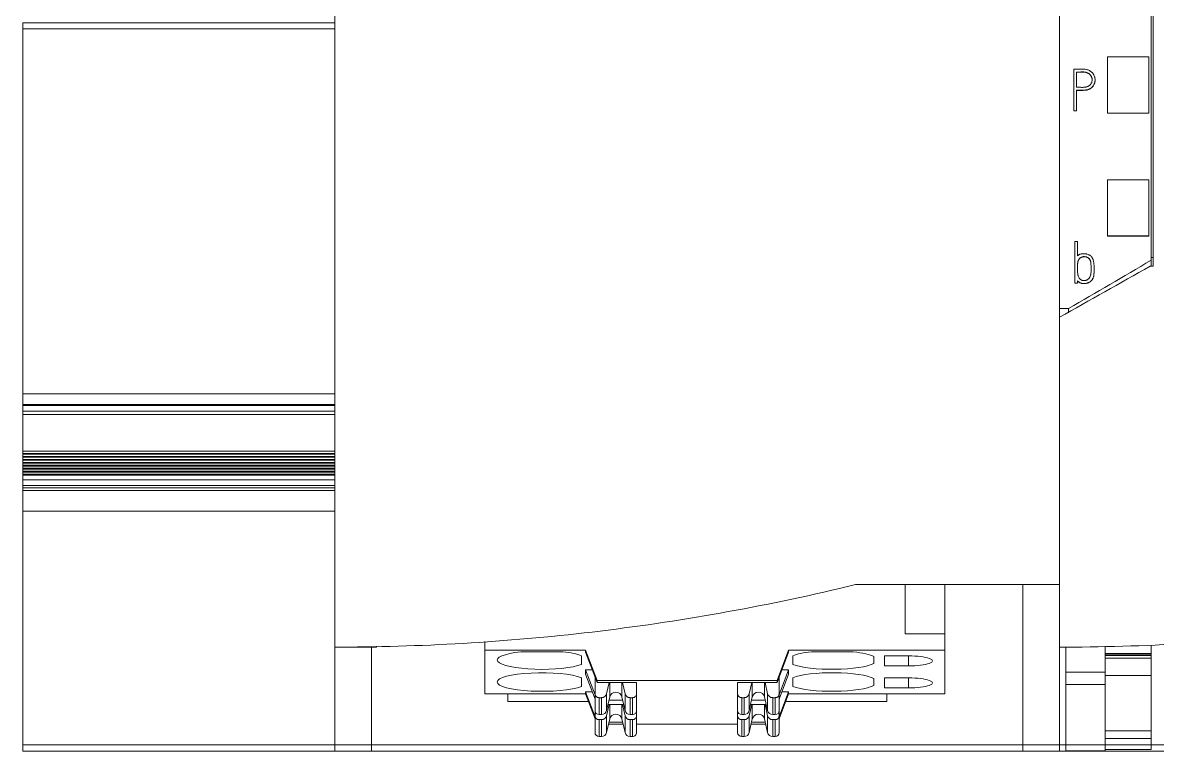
# Model space of a CAD drawing. Header units: millimetres. Extents: x 4134 to 7422, y 1400 to 3585.
# Drawn here: x 5096.4 to 5150.9, y 3225.8 to 3260.8 of the extents above; entities that cross this region are included whole.
import ezdxf

# ---------------------------------------------------------------- set-up
doc = ezdxf.new("R2010")
doc.units = ezdxf.units.MM
doc.layers.add('000-PI-Oprema', color=30, linetype='Continuous', lineweight=5)
doc.layers.add('004-PI-DIN Šina', color=3, linetype='Continuous')

# ---------------------------------------------------------------- blocks, each defined once
blk = doc.blocks.new('IM 155-5 PN ST - 6ES7155-5AA01-0AB0')
at = {"color": 0, "linetype": 'ByBlock', "lineweight": 0, "ltscale": 0.25}
blk.add_lwpolyline([(0, 147.007), (34.8, 147.007), (34.8, 0), (0, 0), (0, 147.007)], dxfattribs=at)
at = {"layer": '000-PI-Oprema', "color": 0, "linetype": 'ByBlock', "lineweight": 0}
for p, q in [((27.395, 8.007), (27.395, 5.643)), ((29.295, 5.643), (29.295, 8.007)), ((33.044, 0), (33.044, 8.016)), ((34.8, 7.957), (34.8, 0)), ((27.395, 5.643), (29.295, 5.643)), ((29.295, 5.643), (29.295, 4.861)), ((0.301, 5.007), (0, 5.007)), ((0.301, 5.007), (0, 5.007)), ((2, 5), (0, 5)), ((0, 4.952), (0, 0)), ((1.756, 5), (1.756, 0)), ((2, 5), (2, 5.046)), ((7.195, 4.861), (7.195, 5.271)), ((12.04, 4.861), (7.195, 4.861)), ((7.195, 4.861), (7.195, 2.769)), ((8.933, 4.78), (10.946, 4.78)), ((11.84, 4.594), (11.84, 4.175)), ((12.04, 4.861), (12.04, 4.769)), ((12.586, 3.394), (12.04, 4.861)), ((12.586, 3.302), (12.04, 4.769)), ((21.79, 4.861), (21.244, 3.394)), ((21.79, 4.769), (21.244, 3.302)), ((21.79, 4.861), (21.79, 4.769)), ((29.295, 4.861), (21.79, 4.861)), ((21.99, 4.175), (21.99, 4.594)), ((22.883, 4.78), (24.896, 4.78)), ((25.89, 4.549), (25.89, 4.221)), ((26.4, 4.582), (26.4, 4.104)), ((27.55, 4.582), (26.4, 4.582)), ((27.55, 4.582), (27.55, 4.104)), ((29.295, 4.861), (29.295, 2.769)), ((12.04, 3.917), (12.49, 2.707)), ((12.04, 3.917), (12.04, 3.713)), ((12.357, 3.917), (12.04, 3.917)), ((21.34, 2.707), (21.79, 3.917)), ((21.79, 3.917), (21.472, 3.917)), ((21.79, 3.917), (21.79, 3.713)), ((26.4, 4.104), (27.55, 4.104)), ((11.84, 3.538), (11.84, 3.119)), ((12.49, 2.504), (12.04, 3.713)), ((12.49, 3.56), (12.49, 2.773)), ((21.244, 3.394), (12.586, 3.394)), ((12.586, 3.394), (12.586, 3.302)), ((14.49, 3.302), (12.586, 3.302)), ((13.048, 2.769), (13.169, 3.302)), ((13.197, 2.612), (13.197, 3.302)), ((13.782, 2.612), (13.782, 3.302)), ((13.81, 3.302), (13.931, 2.769)), ((14.49, 3.281), (14.49, 3.302)), ((14.49, 2.773), (14.49, 3.281)), ((21.244, 3.302), (19.34, 3.302)), ((19.34, 3.302), (19.34, 3.281)), ((19.34, 2.773), (19.34, 3.281)), ((20.019, 3.302), (19.898, 2.769)), ((20.047, 2.612), (20.047, 3.302)), ((20.632, 2.612), (20.632, 3.302)), ((20.781, 2.769), (20.66, 3.302)), ((21.244, 3.394), (21.244, 3.302)), ((21.79, 3.713), (21.34, 2.504)), ((21.34, 3.56), (21.34, 2.773)), ((21.99, 3.538), (21.99, 3.119)), ((25.89, 3.164), (25.89, 3.492)), ((26.4, 3.526), (26.4, 3.048)), ((27.55, 3.526), (26.4, 3.526)), ((27.55, 3.526), (27.55, 3.048)), ((12.04, 2.769), (7.195, 2.769)), ((8.3, 2.4), (8.3, 2.769)), ((12.04, 2.861), (12.49, 1.651)), ((12.04, 2.861), (12.04, 2.769)), ((12.357, 2.861), (12.04, 2.861)), ((12.49, 1.56), (12.04, 2.769)), ((12.49, 1.962), (12.49, 2.773)), ((13.048, 1.958), (13.048, 2.769)), ((13.931, 1.958), (13.931, 2.769)), ((14.49, 1.962), (14.49, 2.773)), ((19.34, 1.962), (19.34, 2.773)), ((19.898, 1.958), (19.898, 2.769)), ((20.781, 1.958), (20.781, 2.769)), ((21.34, 1.651), (21.79, 2.861)), ((21.34, 1.962), (21.34, 2.773)), ((21.79, 2.769), (21.34, 1.56)), ((21.79, 2.861), (21.472, 2.861)), ((21.79, 2.861), (21.79, 2.769)), ((29.295, 2.769), (21.79, 2.769)), ((26.4, 3.048), (27.55, 3.048)), ((26.5, 2.4), (26.5, 2.769)), ((8.3, 2.4), (12.177, 2.4)), ((12.69, 1.766), (12.69, 2.577)), ((12.69, 2.577), (12.804, 2.577)), ((12.804, 1.766), (12.804, 2.577)), ((13.048, 1.958), (13.197, 2.612)), ((13.048, 1.712), (13.169, 2.246)), ((13.865, 2.246), (13.114, 2.246)), ((13.16, 2.45), (13.819, 2.45)), ((13.197, 2.246), (13.197, 1.556)), ((13.782, 2.612), (13.931, 1.958)), ((13.782, 2.246), (13.782, 1.556)), ((13.81, 2.246), (13.931, 1.712)), ((14.175, 1.766), (14.175, 2.577)), ((14.175, 2.577), (14.29, 2.577)), ((14.29, 1.766), (14.29, 2.577)), ((19.654, 2.577), (19.54, 2.577)), ((19.54, 1.766), (19.54, 2.577)), ((19.654, 1.766), (19.654, 2.577)), ((20.047, 2.612), (19.898, 1.958)), ((20.019, 2.246), (19.898, 1.712)), ((20.716, 2.246), (19.964, 2.246)), ((20.01, 2.45), (20.669, 2.45)), ((20.047, 2.246), (20.047, 1.556)), ((20.781, 1.958), (20.632, 2.612)), ((20.632, 2.246), (20.632, 1.556)), ((20.781, 1.712), (20.66, 2.246)), ((21.025, 1.766), (21.025, 2.577)), ((21.14, 2.577), (21.025, 2.577)), ((21.14, 1.766), (21.14, 2.577)), ((21.652, 2.4), (26.5, 2.4)), ((12.49, 1.962), (12.49, 1.716)), ((12.49, 1.716), (12.49, 0.906)), ((12.69, 1.766), (12.804, 1.766)), ((13.048, 1.712), (13.048, 0.902)), ((13.931, 1.712), (13.931, 0.902)), ((14.175, 1.766), (14.29, 1.766)), ((14.49, 1.716), (14.49, 1.962)), ((14.49, 1.716), (14.49, 0.906)), ((19.34, 1.716), (19.34, 1.962)), ((19.34, 1.716), (19.34, 0.906)), ((19.654, 1.766), (19.54, 1.766)), ((19.898, 1.712), (19.898, 0.902)), ((20.781, 1.712), (20.781, 0.902)), ((21.14, 1.766), (21.025, 1.766)), ((21.34, 1.962), (21.34, 1.716)), ((21.34, 1.716), (21.34, 0.906)), ((12.69, 1.521), (12.804, 1.521)), ((12.69, 1.521), (12.69, 0.71)), ((12.804, 1.521), (12.804, 0.71)), ((13.048, 0.902), (13.197, 1.556)), ((13.84, 1.302), (13.139, 1.302)), ((13.16, 1.393), (13.819, 1.393)), ((13.782, 1.556), (13.931, 0.902)), ((14.175, 1.521), (14.29, 1.521)), ((14.175, 1.521), (14.175, 0.71)), ((14.29, 1.521), (14.29, 0.71)), ((19.34, 1.302), (14.49, 1.302)), ((19.654, 1.521), (19.54, 1.521)), ((19.54, 1.521), (19.54, 0.71)), ((19.654, 1.521), (19.654, 0.71)), ((20.047, 1.556), (19.898, 0.902)), ((20.69, 1.302), (19.989, 1.302)), ((20.01, 1.393), (20.669, 1.393)), ((20.781, 0.902), (20.632, 1.556)), ((21.14, 1.521), (21.025, 1.521)), ((21.025, 1.521), (21.025, 0.71)), ((21.14, 1.521), (21.14, 0.71)), ((12.69, 0.71), (12.804, 0.71)), ((14.175, 0.71), (14.29, 0.71)), ((19.654, 0.71), (19.54, 0.71)), ((21.14, 0.71), (21.025, 0.71)), ((1.756, 0), (0, 0)), ((33.044, 0), (1.756, 0)), ((34.8, 0), (33.044, 0))]:
    blk.add_line(p, q, dxfattribs=at)
for centre, major_axis, ratio, start_param, end_param in [((9.94, 4.385), (-2.15, 0), 0.207912, 5.199431, 8.937736), ((9.94, 4.385), (-2.15, 0), 0.207912, 3.628635, 4.225347), ((23.89, 4.385), (-2.15, 0), 0.207912, 5.199431, 5.796143), ((23.89, 4.385), (-2.15, 0), 0.207912, 3.517343, 4.225347), ((27.55, 4.343), (1.15, 0), 0.207912, 4.712389, 7.853982), ((23.89, 4.385), (-2.15, 0), 0.207912, 0.487042, 2.765842), ((9.94, 3.328), (-2.15, 0), 0.207912, 3.628635, 8.937736), ((23.89, 3.328), (2.15, 0), 0.207912, 0.37575, 2.65455), ((27.55, 3.287), (1.15, 0), 0.207912, 4.712389, 7.853982), ((12.69, 2.773), (-0.2, 0), 0.978148, 0, 1.570796), ((12.804, 2.822), (-0.25, 0), 0.978148, 1.570796, 2.923426), ((13.49, 2.549), (0.3, 0), 0.978148, 0.218166, 2.923426), ((14.175, 2.822), (-0.25, 0), 0.978148, 0.218166, 1.570796), ((14.29, 2.773), (-0.2, 0), 0.978148, 1.570796, 3.141593), ((19.54, 2.773), (0.2, 0), 0.978148, 3.141593, 4.712389), ((19.654, 2.822), (0.25, 0), 0.978148, 4.712389, 6.065019), ((20.34, 2.549), (-0.3, 0), 0.978148, 3.359759, 6.065019), ((21.025, 2.822), (0.25, 0), 0.978148, 3.359759, 4.712389), ((21.14, 2.773), (0.2, 0), 0.978148, 4.712389, 6.283185), ((23.89, 3.328), (2.15, 0), 0.207912, 3.628635, 5.907435), ((12.69, 1.962), (-0.2, 0), 0.978148, 0, 1.570796), ((12.69, 1.716), (-0.2, 0), 0.978148, 0, 1.570796), ((12.804, 2.011), (-0.25, 0), 0.978148, 1.570796, 2.923426), ((12.804, 1.765), (-0.25, 0), 0.978148, 1.570796, 2.923426), ((13.49, 1.492), (0.3, 0), 0.978148, 0.218166, 2.923426), ((14.175, 2.011), (-0.25, 0), 0.978148, 0.218166, 1.570796), ((14.175, 1.765), (-0.25, 0), 0.978148, 0.218166, 1.570796), ((14.29, 1.962), (-0.2, 0), 0.978148, 1.570796, 3.141593), ((14.29, 1.716), (-0.2, 0), 0.978148, 1.570796, 3.141593), ((19.54, 1.962), (0.2, 0), 0.978148, 3.141593, 4.712389), ((19.54, 1.716), (0.2, 0), 0.978148, 3.141593, 4.712389), ((19.654, 2.011), (0.25, 0), 0.978148, 4.712389, 6.065019), ((19.654, 1.765), (0.25, 0), 0.978148, 4.712389, 6.065019), ((20.34, 1.492), (-0.3, 0), 0.978148, 3.359759, 6.065019), ((21.025, 2.011), (0.25, 0), 0.978148, 3.359759, 4.712389), ((21.025, 1.765), (0.25, 0), 0.978148, 3.359759, 4.712389), ((21.14, 1.962), (0.2, 0), 0.978148, 4.712389, 6.283185), ((21.14, 1.716), (0.2, 0), 0.978148, 4.712389, 6.283185), ((12.69, 0.906), (-0.2, 0), 0.978148, 0, 1.570796), ((12.804, 0.954), (-0.25, 0), 0.978148, 1.570796, 2.923426), ((14.175, 0.954), (-0.25, 0), 0.978148, 0.218166, 1.570796), ((14.29, 0.906), (-0.2, 0), 0.978148, 1.570796, 3.141593), ((19.54, 0.906), (0.2, 0), 0.978148, 3.141593, 4.712389), ((19.654, 0.954), (0.25, 0), 0.978148, 4.712389, 6.065019), ((21.025, 0.954), (0.25, 0), 0.978148, 3.359759, 4.712389), ((21.14, 0.906), (0.2, 0), 0.978148, 4.712389, 6.283185)]:
    blk.add_ellipse(centre, major_axis=major_axis, ratio=ratio, start_param=start_param, end_param=end_param, dxfattribs=at)
for points, knots in [([(34.8, 8.007), (34.8, 8.859), (34.8, 10.524), (34.8, 12.857), (34.8, 14.973), (34.8, 17.743), (34.8, 21.643), (34.8, 27.557), (34.8, 37.017), (34.8, 50.127), (34.8, 67.357), (34.8, 85.999), (34.8, 103.048), (34.8, 118.245), (34.8, 128.598), (34.8, 136.94), (34.8, 141.966), (34.8, 145.414), (34.8, 147.007)], [0, 0, 0, 0, 0.018357, 0.035822, 0.050221, 0.063898, 0.09543, 0.134182, 0.191169, 0.299064, 0.416456, 0.562341, 0.701008, 0.784589, 0.890964, 0.925157, 0.965428, 1, 1, 1, 1]), ([(25, 8.007), (22.971, 7.513), (20.935, 7.08), (16.848, 6.338), (12.747, 5.717), (8.616, 5.338), (4.47, 5.081), (2.389, 5.013), (0.301, 5.007)], [0, 0, 0, 0, 0.25, 0.25, 0.5, 0.75, 0.75, 1, 1, 1, 1])]:
    blk.add_open_spline(points, degree=3, knots=knots, dxfattribs=at)
for points, degree in [([(34.8, 8.007), (25, 8.007)], 1), ([(0.301, 5.007), (0.301, 5.007), (0.301, 5.007), (0.301, 5.007)], 3)]:
    blk.add_open_spline(points, degree=degree, dxfattribs=at)
blk = doc.blocks.new('S7-1500 DI HF - 6ES7521-1BL00-0AB0')
at = {"layer": '000-PI-Oprema', "color": 0, "linetype": 'ByBlock', "lineweight": 0}
for p, q in [((0, 134.681), (0, 21.262)), ((4.4, 132.4), (4.4, 23.585)), ((2.3, 30.655), (2.3, 33.356)), ((4.3, 33.356), (2.3, 33.356)), ((4.3, 30.655), (4.3, 33.356)), ((0.684, 32.772), (0.684, 30.771)), ((0.826, 31.895), (0.826, 32.631)), ((1.711, 32.244), (1.711, 32.25)), ((0.826, 30.771), (0.826, 31.753)), ((0.684, 30.771), (0.826, 30.771)), ((0.684, 30.771), (0.684, 30.764)), ((0.826, 30.771), (0.826, 30.764)), ((2.3, 30.65), (2.3, 30.655)), ((4.3, 30.655), (2.3, 30.655)), ((4.3, 30.65), (2.3, 30.65)), ((4.3, 30.65), (4.3, 30.655)), ((2.3, 24.753), (2.3, 27.454)), ((4.3, 27.454), (2.3, 27.454)), ((4.3, 24.753), (4.3, 27.454)), ((2.3, 24.75), (2.3, 24.753)), ((4.3, 24.753), (2.3, 24.753)), ((4.3, 24.75), (2.3, 24.75)), ((4.3, 24.75), (4.3, 24.753)), ((0.733, 22.486), (0.733, 24.486)), ((0.733, 24.486), (0.872, 24.486)), ((0.872, 24.486), (0.872, 23.791)), ((4.5, 23.714), (4.4, 23.714)), ((4.4, 23.585), (4.4, 23.299)), ((1.662, 23.111), (1.662, 23.117)), ((4.35, 23.299), (4.5, 23.299)), ((0.872, 22.486), (0.733, 22.486)), ((0.872, 22.605), (0.872, 22.486)), ((0, 21.262), (0, 20.893)), ((0.44, 21.262), (0, 21.262)), ((0.44, 21.059), (0.44, 21.262)), ((0.301, 5), (0, 5)), ((0, 4.919), (0, 0)), ((0.3, 4.988), (0.3, 3.795)), ((2.2, 5.049), (2.2, 3.795)), ((4.4, 4.701), (4.4, 5.066)), ((2.2, 4.701), (4.4, 4.701)), ((4.4, 4.671), (2.2, 4.671)), ((4.4, 4.665), (2.2, 4.665)), ((4.4, 4.6), (2.2, 4.6)), ((4.4, 4.463), (2.2, 4.463)), ((4.4, 4.665), (4.4, 4.671)), ((4.4, 4.6), (4.4, 4.665)), ((4.4, 4.6), (4.4, 4.463)), ((4.4, 4.463), (4.4, 3.638)), ((0.3, 3.209), (0.3, 3.795)), ((2.2, 3.795), (0.3, 3.795)), ((2.2, 3.209), (2.2, 3.795)), ((4.4, 3.638), (2.2, 3.638)), ((4.4, 3.638), (4.4, 0.973)), ((2.2, 3.209), (0.3, 3.209)), ((4.4, 0.973), (2.2, 0.973)), ((2.2, 0.606), (2.2, 0.076)), ((4.4, 0.606), (2.2, 0.606)), ((4.4, 0.973), (4.4, 0.606)), ((4.4, 0.606), (4.4, 0.076)), ((30.4, 0), (-0.859, 0)), ((1.941, 0), (0, 0)), ((0.3, 0.012), (2.2, 0.012)), ((2.2, 0.012), (0.3, 0.012)), ((2.2, 0.076), (4.4, 0.076)), ((4.4, 0.076), (2.2, 0.076)), ((4.4, 0.076), (4.4, 0.076))]:
    blk.add_line(p, q, dxfattribs=at)
for points, knots in [([(4.5, 132.586), (4.5, 129.542), (4.5, 119.972), (4.5, 105.802), (4.5, 91.235), (4.5, 77.025), (4.5, 62.731), (4.5, 47.245), (4.5, 34.605), (4.5, 26.64), (4.5, 23.299)], [0, 0, 0, 0, 0.083934, 0.263736, 0.389889, 0.484142, 0.653794, 0.78188, 0.908517, 1, 1, 1, 1]), ([(0.826, 31.753), (0.877, 31.753), (0.929, 31.754), (1.032, 31.753), (1.084, 31.752), (1.161, 31.754), (1.187, 31.755), (1.226, 31.758), (1.239, 31.76), (1.265, 31.763), (1.277, 31.765), (1.316, 31.772), (1.341, 31.778), (1.39, 31.794), (1.414, 31.804), (1.449, 31.821), (1.46, 31.827), (1.483, 31.841), (1.493, 31.847), (1.525, 31.87), (1.545, 31.886), (1.573, 31.913), (1.583, 31.922), (1.6, 31.941), (1.608, 31.951), (1.632, 31.982), (1.645, 32.004), (1.663, 32.038), (1.668, 32.05), (1.679, 32.074), (1.683, 32.086), (1.695, 32.123), (1.701, 32.148), (1.707, 32.187), (1.708, 32.199), (1.71, 32.225), (1.711, 32.239), (1.711, 32.277), (1.709, 32.303), (1.703, 32.341), (1.7, 32.354), (1.695, 32.38), (1.691, 32.392), (1.68, 32.429), (1.67, 32.453), (1.653, 32.488), (1.647, 32.499), (1.634, 32.522), (1.627, 32.533), (1.605, 32.565), (1.589, 32.585), (1.553, 32.622), (1.534, 32.64), (1.503, 32.664), (1.493, 32.671), (1.471, 32.685), (1.46, 32.692), (1.426, 32.711), (1.403, 32.721), (1.366, 32.735), (1.354, 32.739), (1.329, 32.746), (1.316, 32.749), (1.253, 32.764), (1.202, 32.769), (1.125, 32.773), (1.099, 32.774), (1.047, 32.774), (0.995, 32.774), (0.943, 32.773), (0.892, 32.772), (0.814, 32.772), (0.736, 32.772), (0.684, 32.772)], [0, 0, 0, 0, 0.0625, 0.0625, 0.125, 0.125, 0.15625, 0.15625, 0.171875, 0.171875, 0.1875, 0.1875, 0.21875, 0.21875, 0.25, 0.25, 0.265625, 0.265625, 0.28125, 0.28125, 0.3125, 0.3125, 0.328125, 0.328125, 0.34375, 0.34375, 0.375, 0.375, 0.390625, 0.390625, 0.40625, 0.40625, 0.4375, 0.4375, 0.453125, 0.453125, 0.46875, 0.46875, 0.5, 0.5, 0.515625, 0.515625, 0.53125, 0.53125, 0.5625, 0.5625, 0.578125, 0.578125, 0.59375, 0.59375, 0.625, 0.625, 0.65625, 0.65625, 0.671875, 0.671875, 0.6875, 0.6875, 0.71875, 0.71875, 0.734375, 0.734375, 0.75, 0.75, 0.8125, 0.8125, 0.84375, 0.84375, 0.875, 0.90625, 0.90625, 0.9375, 1, 1, 1, 1]), ([(0.826, 32.631), (0.865, 32.631), (0.903, 32.631), (0.961, 32.631), (0.981, 32.631), (1.019, 32.631), (1.039, 32.632), (1.097, 32.633), (1.136, 32.634), (1.194, 32.63), (1.213, 32.628), (1.251, 32.621), (1.27, 32.617), (1.299, 32.608), (1.308, 32.605), (1.327, 32.598), (1.336, 32.594), (1.363, 32.582), (1.381, 32.573), (1.406, 32.557), (1.414, 32.551), (1.43, 32.539), (1.438, 32.533), (1.46, 32.513), (1.474, 32.499), (1.493, 32.476), (1.499, 32.468), (1.51, 32.452), (1.515, 32.443), (1.53, 32.417), (1.539, 32.399), (1.549, 32.371), (1.552, 32.362), (1.558, 32.343), (1.56, 32.333), (1.566, 32.304), (1.568, 32.284), (1.569, 32.254), (1.569, 32.244), (1.568, 32.224), (1.568, 32.214), (1.564, 32.185), (1.559, 32.165), (1.55, 32.137), (1.547, 32.128), (1.539, 32.109), (1.535, 32.1), (1.521, 32.074), (1.51, 32.057), (1.492, 32.034), (1.486, 32.026), (1.472, 32.011), (1.465, 32.004), (1.443, 31.984), (1.427, 31.972), (1.401, 31.957), (1.393, 31.952), (1.375, 31.942), (1.366, 31.938), (1.339, 31.926), (1.32, 31.919), (1.291, 31.912), (1.281, 31.909), (1.262, 31.905), (1.252, 31.904), (1.222, 31.9), (1.202, 31.898), (1.163, 31.895), (1.143, 31.895), (1.103, 31.894), (1.064, 31.894), (1.024, 31.895), (0.984, 31.895), (0.965, 31.895), (0.905, 31.895), (0.865, 31.895), (0.826, 31.895)], [0, 0, 0, 0, 0.0625, 0.0625, 0.09375, 0.09375, 0.125, 0.125, 0.1875, 0.1875, 0.21875, 0.21875, 0.25, 0.25, 0.265625, 0.265625, 0.28125, 0.28125, 0.3125, 0.3125, 0.328125, 0.328125, 0.34375, 0.34375, 0.375, 0.375, 0.390625, 0.390625, 0.40625, 0.40625, 0.4375, 0.4375, 0.453125, 0.453125, 0.46875, 0.46875, 0.5, 0.5, 0.515625, 0.515625, 0.53125, 0.53125, 0.5625, 0.5625, 0.578125, 0.578125, 0.59375, 0.59375, 0.625, 0.625, 0.640625, 0.640625, 0.65625, 0.65625, 0.6875, 0.6875, 0.703125, 0.703125, 0.71875, 0.71875, 0.75, 0.75, 0.765625, 0.765625, 0.78125, 0.78125, 0.8125, 0.8125, 0.84375, 0.84375, 0.875, 0.90625, 0.90625, 0.9375, 0.9375, 1, 1, 1, 1]), ([(1.569, 32.244), (1.569, 32.247), (1.569, 32.25), (1.569, 32.263), (1.568, 32.273), (1.566, 32.293), (1.565, 32.303), (1.559, 32.332), (1.554, 32.351), (1.544, 32.379), (1.54, 32.389), (1.532, 32.407), (1.519, 32.433), (1.502, 32.458), (1.484, 32.481), (1.477, 32.489), (1.463, 32.503), (1.456, 32.51), (1.434, 32.53), (1.418, 32.542), (1.394, 32.558), (1.385, 32.563), (1.368, 32.573), (1.359, 32.578), (1.332, 32.59), (1.314, 32.598), (1.276, 32.609), (1.256, 32.614), (1.217, 32.621), (1.198, 32.623), (1.139, 32.628), (1.1, 32.627), (1.041, 32.626), (1.022, 32.625), (0.982, 32.624), (0.963, 32.624), (0.904, 32.624), (0.865, 32.625), (0.826, 32.625)], [0, 0, 0, 0, 0.009533, 0.009533, 0.040485, 0.040485, 0.071437, 0.071437, 0.133342, 0.133342, 0.164294, 0.164294, 0.195246, 0.25715, 0.25715, 0.288102, 0.288102, 0.319054, 0.319054, 0.380958, 0.380958, 0.41191, 0.41191, 0.442862, 0.442862, 0.504767, 0.504767, 0.566671, 0.566671, 0.628575, 0.628575, 0.752383, 0.752383, 0.814287, 0.814287, 0.876192, 0.876192, 1, 1, 1, 1]), ([(1.711, 32.245), (1.711, 32.219), (1.709, 32.194), (1.703, 32.157), (1.701, 32.144), (1.695, 32.119), (1.691, 32.106), (1.68, 32.069), (1.67, 32.045), (1.646, 31.999), (1.633, 31.977), (1.609, 31.946), (1.601, 31.936), (1.583, 31.917), (1.574, 31.907), (1.546, 31.881), (1.526, 31.864), (1.494, 31.842), (1.483, 31.835), (1.461, 31.821), (1.45, 31.815), (1.415, 31.798), (1.391, 31.788), (1.354, 31.776), (1.341, 31.772), (1.316, 31.766), (1.303, 31.763), (1.24, 31.752), (1.188, 31.748), (1.085, 31.746), (1.033, 31.747), (0.929, 31.748), (0.878, 31.747), (0.826, 31.747)], [0, 0, 0, 0, 0.065202, 0.065202, 0.098588, 0.098588, 0.131973, 0.131973, 0.198745, 0.198745, 0.265516, 0.265516, 0.298902, 0.298902, 0.332287, 0.332287, 0.399059, 0.399059, 0.432444, 0.432444, 0.46583, 0.46583, 0.532601, 0.532601, 0.565987, 0.565987, 0.599372, 0.599372, 0.732915, 0.732915, 0.866457, 0.866457, 1, 1, 1, 1]), ([(1.042, 23.729), (1.056, 23.736), (1.071, 23.742), (1.101, 23.751), (1.116, 23.754), (1.14, 23.758), (1.148, 23.759), (1.164, 23.76), (1.187, 23.761), (1.211, 23.76), (1.242, 23.756), (1.258, 23.753), (1.289, 23.746), (1.304, 23.741), (1.333, 23.73), (1.347, 23.723), (1.375, 23.708), (1.388, 23.699), (1.407, 23.684), (1.413, 23.679), (1.424, 23.668), (1.43, 23.662), (1.445, 23.644), (1.454, 23.631), (1.469, 23.603), (1.475, 23.588), (1.486, 23.559), (1.491, 23.544), (1.498, 23.513), (1.501, 23.498), (1.506, 23.467), (1.508, 23.451), (1.513, 23.404), (1.514, 23.372), (1.518, 23.278), (1.52, 23.214), (1.52, 23.12), (1.52, 23.088), (1.517, 23.025), (1.515, 22.994), (1.509, 22.947), (1.507, 22.931), (1.501, 22.9), (1.498, 22.884), (1.485, 22.839), (1.475, 22.809), (1.454, 22.767), (1.446, 22.753), (1.428, 22.727), (1.419, 22.714), (1.397, 22.692), (1.385, 22.681), (1.36, 22.662), (1.346, 22.653), (1.318, 22.639), (1.304, 22.632), (1.274, 22.622), (1.258, 22.618), (1.227, 22.611), (1.212, 22.609), (1.188, 22.608), (1.18, 22.607), (1.164, 22.608), (1.156, 22.608), (1.133, 22.61), (1.117, 22.612), (1.094, 22.618), (1.086, 22.621), (1.071, 22.626), (1.064, 22.629), (1.043, 22.639), (1.03, 22.648), (1.011, 22.662), (1.004, 22.667), (0.993, 22.678), (0.987, 22.683), (0.971, 22.701), (0.961, 22.713), (0.943, 22.739), (0.935, 22.753), (0.913, 22.795), (0.902, 22.824), (0.89, 22.87), (0.887, 22.886), (0.881, 22.916), (0.879, 22.932), (0.874, 22.979), (0.872, 23.01), (0.871, 23.072), (0.871, 23.103), (0.872, 23.165), (0.872, 23.197), (0.872, 23.259), (0.872, 23.29), (0.871, 23.353), (0.871, 23.384), (0.874, 23.446), (0.877, 23.477), (0.887, 23.522), (0.892, 23.537), (0.902, 23.567), (0.908, 23.581), (0.922, 23.609), (0.93, 23.623), (0.947, 23.649), (0.957, 23.661), (0.978, 23.683), (0.99, 23.694), (1.008, 23.708), (1.015, 23.713), (1.025, 23.719), (1.028, 23.721), (1.035, 23.725), (1.039, 23.727), (1.042, 23.729)], [0, 0, 0, 0, 0.015625, 0.015625, 0.03125, 0.03125, 0.039063, 0.039063, 0.046875, 0.0625, 0.0625, 0.078125, 0.078125, 0.09375, 0.09375, 0.109375, 0.109375, 0.125, 0.125, 0.132813, 0.132813, 0.140625, 0.140625, 0.15625, 0.15625, 0.171875, 0.171875, 0.1875, 0.1875, 0.203125, 0.203125, 0.21875, 0.21875, 0.25, 0.25, 0.3125, 0.3125, 0.34375, 0.34375, 0.375, 0.375, 0.390625, 0.390625, 0.40625, 0.40625, 0.4375, 0.4375, 0.453125, 0.453125, 0.46875, 0.46875, 0.484375, 0.484375, 0.5, 0.5, 0.515625, 0.515625, 0.53125, 0.53125, 0.546875, 0.546875, 0.554688, 0.554688, 0.5625, 0.5625, 0.578125, 0.578125, 0.585938, 0.585938, 0.59375, 0.59375, 0.609375, 0.609375, 0.617188, 0.617188, 0.625, 0.625, 0.640625, 0.640625, 0.65625, 0.65625, 0.6875, 0.6875, 0.703125, 0.703125, 0.71875, 0.71875, 0.75, 0.75, 0.78125, 0.78125, 0.8125, 0.8125, 0.84375, 0.84375, 0.875, 0.875, 0.90625, 0.90625, 0.921875, 0.921875, 0.9375, 0.9375, 0.953125, 0.953125, 0.96875, 0.96875, 0.984375, 0.984375, 0.992188, 0.992188, 0.996094, 0.996094, 1, 1, 1, 1]), ([(1.042, 23.723), (1.028, 23.715), (1.014, 23.707), (0.99, 23.687), (0.978, 23.677), (0.945, 23.642), (0.928, 23.615), (0.906, 23.572), (0.901, 23.557), (0.89, 23.527), (0.886, 23.512), (0.88, 23.481), (0.877, 23.465), (0.874, 23.434), (0.873, 23.418), (0.871, 23.371), (0.872, 23.339), (0.872, 23.276), (0.872, 23.245), (0.872, 23.182), (0.872, 23.15), (0.871, 23.105), (0.871, 23.091), (0.871, 23.077)], [0, 0, 0, 0, 0.067236, 0.067236, 0.134472, 0.134472, 0.268944, 0.268944, 0.33618, 0.33618, 0.403416, 0.403416, 0.470652, 0.470652, 0.537887, 0.537887, 0.672359, 0.672359, 0.806831, 0.806831, 0.941303, 0.941303, 1, 1, 1, 1]), ([(0.872, 23.791), (0.891, 23.812), (0.911, 23.831), (0.945, 23.855), (0.957, 23.862), (0.975, 23.871), (0.982, 23.874), (0.995, 23.88), (1.001, 23.882), (1.034, 23.893), (1.062, 23.898), (1.103, 23.901), (1.117, 23.902), (1.145, 23.903), (1.159, 23.903), (1.201, 23.901), (1.228, 23.9), (1.27, 23.894), (1.284, 23.892), (1.311, 23.886), (1.325, 23.883), (1.365, 23.871), (1.391, 23.86), (1.428, 23.841), (1.44, 23.834), (1.464, 23.819), (1.475, 23.811), (1.508, 23.785), (1.527, 23.766), (1.553, 23.733), (1.562, 23.721), (1.577, 23.698), (1.59, 23.673), (1.602, 23.648), (1.612, 23.622), (1.617, 23.609), (1.63, 23.569), (1.636, 23.542), (1.647, 23.487), (1.651, 23.46), (1.656, 23.404), (1.658, 23.376), (1.66, 23.32), (1.66, 23.292), (1.661, 23.237), (1.661, 23.209), (1.662, 23.125), (1.662, 23.069), (1.66, 22.985), (1.658, 22.957), (1.654, 22.902), (1.651, 22.874), (1.644, 22.833), (1.642, 22.819), (1.635, 22.792), (1.631, 22.778), (1.618, 22.738), (1.607, 22.712), (1.587, 22.675), (1.58, 22.663), (1.564, 22.64), (1.555, 22.629), (1.528, 22.597), (1.507, 22.578), (1.473, 22.553), (1.461, 22.545), (1.437, 22.531), (1.425, 22.525), (1.399, 22.513), (1.386, 22.508), (1.359, 22.498), (1.346, 22.494), (1.305, 22.483), (1.278, 22.478), (1.223, 22.471), (1.195, 22.469), (1.138, 22.469), (1.11, 22.471), (1.069, 22.479), (1.055, 22.482), (1.028, 22.491), (1.015, 22.495), (0.989, 22.507), (0.977, 22.513), (0.959, 22.524), (0.953, 22.528), (0.941, 22.536), (0.936, 22.54), (0.908, 22.562), (0.889, 22.582), (0.872, 22.605)], [0, 0, 0, 0, 0.03125, 0.03125, 0.046875, 0.046875, 0.054688, 0.054688, 0.0625, 0.0625, 0.09375, 0.09375, 0.109375, 0.109375, 0.125, 0.125, 0.15625, 0.15625, 0.171875, 0.171875, 0.1875, 0.1875, 0.21875, 0.21875, 0.234375, 0.234375, 0.25, 0.25, 0.28125, 0.28125, 0.296875, 0.296875, 0.3125, 0.328125, 0.328125, 0.34375, 0.34375, 0.375, 0.375, 0.40625, 0.40625, 0.4375, 0.4375, 0.46875, 0.46875, 0.5, 0.5, 0.5625, 0.5625, 0.59375, 0.59375, 0.625, 0.625, 0.640625, 0.640625, 0.65625, 0.65625, 0.6875, 0.6875, 0.703125, 0.703125, 0.71875, 0.71875, 0.75, 0.75, 0.765625, 0.765625, 0.78125, 0.78125, 0.796875, 0.796875, 0.8125, 0.8125, 0.84375, 0.84375, 0.875, 0.875, 0.90625, 0.90625, 0.921875, 0.921875, 0.9375, 0.9375, 0.953125, 0.953125, 0.960938, 0.960938, 0.96875, 0.96875, 1, 1, 1, 1]), ([(1.52, 23.146), (1.52, 23.148), (1.52, 23.151), (1.52, 23.215), (1.518, 23.278), (1.514, 23.371), (1.513, 23.402), (1.506, 23.465), (1.501, 23.496), (1.49, 23.541), (1.485, 23.556), (1.474, 23.586), (1.467, 23.6), (1.452, 23.627), (1.443, 23.64), (1.422, 23.664), (1.411, 23.675), (1.392, 23.689), (1.386, 23.694), (1.373, 23.703), (1.366, 23.707), (1.345, 23.718), (1.331, 23.724), (1.302, 23.735), (1.287, 23.74), (1.256, 23.747), (1.241, 23.75), (1.21, 23.753), (1.194, 23.754), (1.163, 23.754), (1.147, 23.753), (1.116, 23.748), (1.101, 23.745), (1.078, 23.738), (1.067, 23.734), (1.056, 23.729), (1.049, 23.726), (1.046, 23.724), (1.042, 23.723)], [0, 0, 0, 0, 0.008133, 0.008133, 0.206507, 0.206507, 0.305693, 0.305693, 0.40488, 0.40488, 0.454473, 0.454473, 0.504067, 0.504067, 0.55366, 0.55366, 0.603253, 0.603253, 0.62805, 0.62805, 0.652847, 0.652847, 0.70244, 0.70244, 0.752033, 0.752033, 0.801627, 0.801627, 0.85122, 0.85122, 0.900813, 0.900813, 0.950407, 0.950407, 0.975203, 0.987602, 0.987602, 1, 1, 1, 1]), ([(0.872, 22.599), (0.889, 22.576), (0.908, 22.556), (0.941, 22.53), (0.952, 22.522), (0.976, 22.507), (0.989, 22.501), (1.014, 22.49), (1.027, 22.485), (1.054, 22.476), (1.068, 22.473), (1.109, 22.465), (1.137, 22.463), (1.193, 22.463), (1.221, 22.464), (1.277, 22.471), (1.304, 22.477), (1.344, 22.487), (1.357, 22.491), (1.384, 22.501), (1.397, 22.506), (1.435, 22.523), (1.459, 22.537), (1.493, 22.562), (1.504, 22.571), (1.525, 22.59), (1.535, 22.6), (1.563, 22.631), (1.579, 22.654), (1.599, 22.691), (1.605, 22.704), (1.616, 22.729), (1.621, 22.742), (1.635, 22.782), (1.641, 22.809), (1.648, 22.85), (1.65, 22.864), (1.654, 22.892), (1.655, 22.906), (1.658, 22.948), (1.659, 22.976), (1.66, 23.005), (1.66, 23.007), (1.66, 23.008)], [0, 0, 0, 0, 0.071147, 0.071147, 0.10672, 0.10672, 0.142293, 0.142293, 0.177866, 0.177866, 0.21344, 0.21344, 0.284586, 0.284586, 0.355733, 0.355733, 0.426879, 0.426879, 0.462452, 0.462452, 0.498026, 0.498026, 0.569172, 0.569172, 0.604745, 0.604745, 0.640319, 0.640319, 0.711465, 0.711465, 0.747039, 0.747039, 0.782612, 0.782612, 0.853758, 0.853758, 0.889332, 0.889332, 0.924905, 0.924905, 0.996051, 0.996051, 1, 1, 1, 1]), ([(0, 20.849), (0, 19.341), (0, 16.091), (0, 10.808), (0, 7.033), (0, 5)], [0, 0, 0, 0, 0.285532, 0.615204, 1, 1, 1, 1]), ([(0.301, 5), (2.389, 5.006), (4.469, 5.074), (8.615, 5.331), (10.681, 5.521), (14.797, 6.021), (16.848, 6.331), (20.935, 7.074), (22.971, 7.506), (25, 8)], [0, 0, 0, 0, 0.25, 0.25, 0.5, 0.5, 0.75, 0.75, 1, 1, 1, 1]), ([(2.2, 0.606), (2.2, 0.841), (2.2, 1.518), (2.2, 2.538), (2.2, 3.209)], [0, 0, 0, 0, 0.445928, 1, 1, 1, 1])]:
    blk.add_open_spline(points, degree=3, knots=knots, dxfattribs=at)
for points in [[(0.44, 21.262), (1.76, 22.036), (3.08, 22.81), (4.4, 23.585)], [(4.35, 23.299), (2.9, 22.483), (1.45, 21.666), (0, 20.849)], [(0.3, 0.012), (0.3, 0.053), (0.3, 0.343), (0.3, 1.408), (0.3, 2.538), (0.3, 3.209)], [(2.2, 0.012), (2.2, 0.024), (2.2, 0.045), (2.2, 0.076)]]:
    blk.add_open_spline(points, degree=3, dxfattribs=at)

msp = doc.modelspace()

# ---------------------------------------------------------------- linework, layer by layer
at = {"layer": '004-PI-DIN Šina', "color": 0, "linetype": 'ByBlock', "lineweight": 0}
for p, q in [((5096.448, 3260.778), (5096.448, 3260.478)), ((5111.448, 3260.778), (5096.448, 3260.778)), ((5111.448, 3260.478), (5096.448, 3260.478)), ((5096.448, 3260.478), (5096.448, 3242.941)), ((5096.448, 3242.941), (5096.448, 3242.441)), ((5111.448, 3242.941), (5096.448, 3242.941)), ((5096.448, 3242.441), (5096.448, 3242.393)), ((5096.448, 3242.441), (5111.448, 3242.441)), ((5096.448, 3242.393), (5096.448, 3242.12)), ((5111.448, 3242.393), (5096.448, 3242.393)), ((5096.448, 3241.946), (5096.448, 3242.12)), ((5111.448, 3242.12), (5096.448, 3242.12)), ((5096.448, 3241.946), (5096.448, 3240.195)), ((5096.448, 3241.946), (5111.448, 3241.946)), ((5096.448, 3240.195), (5096.448, 3240.086)), ((5111.448, 3240.195), (5096.448, 3240.195)), ((5096.448, 3240.085), (5096.448, 3240.086)), ((5111.448, 3240.086), (5096.448, 3240.086)), ((5096.448, 3240.085), (5096.448, 3240.051)), ((5111.448, 3240.085), (5096.448, 3240.085)), ((5096.448, 3240.051), (5096.448, 3239.943)), ((5111.448, 3240.051), (5096.448, 3240.051)), ((5096.448, 3239.941), (5096.448, 3239.943)), ((5111.448, 3239.943), (5096.448, 3239.943)), ((5096.448, 3239.941), (5096.448, 3239.907)), ((5111.448, 3239.941), (5096.448, 3239.941)), ((5096.448, 3239.907), (5096.448, 3239.799)), ((5111.448, 3239.907), (5096.448, 3239.907)), ((5096.448, 3239.799), (5096.448, 3239.797)), ((5111.448, 3239.799), (5096.448, 3239.799)), ((5096.448, 3239.797), (5096.448, 3239.763)), ((5111.448, 3239.797), (5096.448, 3239.797)), ((5096.448, 3239.763), (5096.448, 3239.655)), ((5111.448, 3239.763), (5096.448, 3239.763)), ((5096.448, 3239.654), (5096.448, 3239.655)), ((5111.448, 3239.655), (5096.448, 3239.655)), ((5096.448, 3239.654), (5096.448, 3239.62)), ((5111.448, 3239.654), (5096.448, 3239.654)), ((5096.448, 3239.62), (5096.448, 3239.512)), ((5111.448, 3239.62), (5096.448, 3239.62)), ((5096.448, 3239.51), (5096.448, 3239.512)), ((5111.448, 3239.512), (5096.448, 3239.512)), ((5096.448, 3239.51), (5096.448, 3239.476)), ((5111.448, 3239.51), (5096.448, 3239.51)), ((5096.448, 3239.476), (5096.448, 3239.368)), ((5111.448, 3239.476), (5096.448, 3239.476)), ((5096.448, 3239.367), (5096.448, 3239.368)), ((5111.448, 3239.368), (5096.448, 3239.368)), ((5096.448, 3239.367), (5096.448, 3239.333)), ((5111.448, 3239.367), (5096.448, 3239.367)), ((5096.448, 3239.333), (5096.448, 3239.225)), ((5111.448, 3239.333), (5096.448, 3239.333)), ((5096.448, 3239.223), (5096.448, 3239.225)), ((5111.448, 3239.225), (5096.448, 3239.225)), ((5096.448, 3239.223), (5096.448, 3239.189)), ((5111.448, 3239.223), (5096.448, 3239.223)), ((5096.448, 3239.189), (5096.448, 3239.081)), ((5111.448, 3239.189), (5096.448, 3239.189)), ((5096.448, 3239.081), (5096.448, 3239.079)), ((5111.448, 3239.081), (5096.448, 3239.081)), ((5096.448, 3239.079), (5096.448, 3239.046)), ((5111.448, 3239.079), (5096.448, 3239.079)), ((5096.448, 3239.046), (5096.448, 3238.821)), ((5111.448, 3239.046), (5096.448, 3239.046)), ((5096.448, 3238.821), (5096.448, 3238.548)), ((5111.448, 3238.821), (5096.448, 3238.821)), ((5096.448, 3238.548), (5096.448, 3238.436)), ((5111.448, 3238.548), (5096.448, 3238.548)), ((5096.448, 3238.436), (5096.448, 3238.3)), ((5111.448, 3238.436), (5096.448, 3238.436)), ((5096.448, 3238.3), (5096.448, 3237.308)), ((5111.448, 3238.3), (5096.448, 3238.3)), ((5111.448, 3237.308), (5096.448, 3237.308)), ((5096.448, 3237.308), (5096.448, 3226.078)), ((5096.448, 3226.078), (5096.448, 3225.778)), ((5579.048, 3226.078), (5096.448, 3226.078)), ((5579.048, 3225.778), (5096.448, 3225.778))]:
    msp.add_line(p, q, dxfattribs=at)

# ---------------------------------------------------------------- block references
at = {"layer": '000-PI-Oprema', "color": 0, "linetype": 'ByBlock', "lineweight": 0}
for name, p in [('IM 155-5 PN ST - 6ES7155-5AA01-0AB0', (5111.448, 3225.772)), ('S7-1500 DI HF - 6ES7521-1BL00-0AB0', (5146.248, 3225.778))]:
    msp.add_blockref(name, p, dxfattribs=at)

doc.saveas('drawing.dxf')
